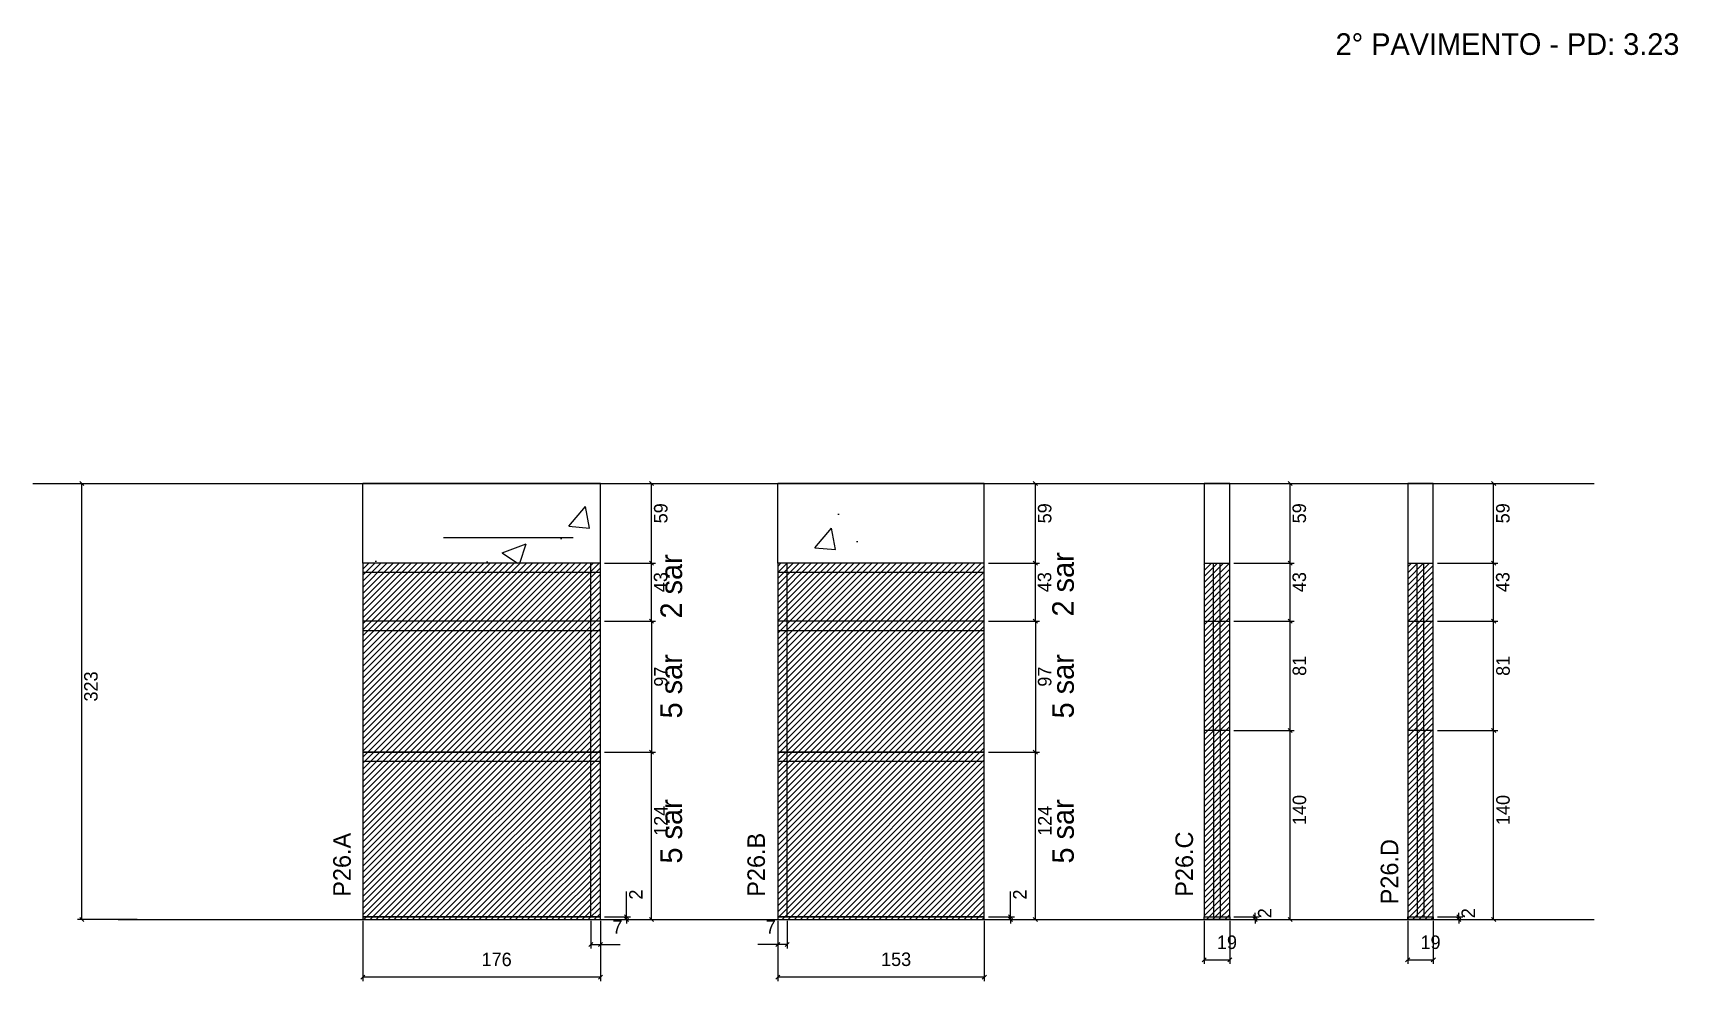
# Model space of a CAD drawing. Header units: metres. Extents: x 6856 to 8074, y 5044 to 5746.
import ezdxf

# ---------------------------------------------------------------- set-up
doc = ezdxf.new("R2010")
doc.units = ezdxf.units.M
for name, color, linetype in [('COTA', 7, 'Continuous'), ('Hachura', 7, 'Continuous'), ('NIVEL 2° PAV.', 7, 'Continuous'), ('NOMENCLATURA', 7, 'Continuous'), ('Nível', 7, 'Continuous'), ('Painéis', 7, 'Continuous'), ('SARR_2.2x7', 7, 'Continuous'), ('Texto Seção', 7, 'Continuous')]:
    doc.layers.add(name, color=color, linetype=linetype)

msp = doc.modelspace()

# ---------------------------------------------------------------- hatches: boundary and pattern name
at = {"layer": 'COTA'}
h = msp.add_hatch(dxfattribs=at)
h.set_pattern_fill('AR-CONC')
h.paths.add_polyline_path([(7276.1, 5412.4), (7100.1, 5412.4), (7100.1, 5353.4), (7276.1, 5353.4), (7276.1, 5412.4)])
h = msp.add_hatch(dxfattribs=at)
h.set_pattern_fill('AR-CONC')
h.paths.add_polyline_path([(7560.5, 5412.4), (7407.5, 5412.4), (7407.5, 5353.4), (7560.5, 5353.4), (7560.5, 5412.4)])
h = msp.add_hatch(dxfattribs=at)
h.set_pattern_fill('AR-CONC')
h.paths.add_polyline_path([(7742.3, 5412.4), (7723.3, 5412.4), (7723.3, 5353.4), (7742.3, 5353.4), (7742.3, 5412.4)])
h = msp.add_hatch(dxfattribs=at)
h.set_pattern_fill('AR-CONC')
h.paths.add_polyline_path([(7893.1, 5412.4), (7874.1, 5412.4), (7874.1, 5353.4), (7893.1, 5353.4), (7893.1, 5412.4)])
at = {"layer": 'Hachura'}
h = msp.add_hatch(dxfattribs=at)
h.set_pattern_fill('ANSI31')
h.paths.add_polyline_path([(7276.1, 5089.4), (7276.1, 5353.4), (7100.1, 5353.4), (7100.1, 5089.4), (7276.1, 5089.4)])
h = msp.add_hatch(dxfattribs=at)
h.set_pattern_fill('ANSI31')
h.paths.add_polyline_path([(7560.5, 5089.4), (7560.5, 5353.4), (7407.5, 5353.4), (7407.5, 5089.4), (7560.5, 5089.4)])
h = msp.add_hatch(dxfattribs=at)
h.set_pattern_fill('ANSI31')
h.paths.add_polyline_path([(7742.3, 5089.4), (7742.3, 5353.4), (7723.3, 5353.4), (7723.3, 5089.4), (7742.3, 5089.4)])
h = msp.add_hatch(dxfattribs=at)
h.set_pattern_fill('ANSI31')
h.paths.add_polyline_path([(7893.1, 5089.4), (7893.1, 5353.4), (7874.1, 5353.4), (7874.1, 5089.4), (7893.1, 5089.4)])

# ---------------------------------------------------------------- linework, layer by layer
at = {"layer": 'COTA', "color": 241, "lineweight": 25}
for p, q in [((7276.1, 5412.4), (7100.1, 5412.4)), ((7100.1, 5353.4), (7100.1, 5412.4)), ((7276.1, 5353.4), (7276.1, 5412.4)), ((7560.5, 5412.4), (7407.5, 5412.4)), ((7407.5, 5353.4), (7407.5, 5412.4)), ((7560.5, 5353.4), (7560.5, 5412.4))]:
    msp.add_line(p, q, dxfattribs=at)
at = {"layer": 'COTA', "color": 4, "lineweight": 25}
for p, q in [((7279.1, 5412.4), (7317, 5412.4)), ((7314, 5353.4), (7314, 5412.4)), ((7563.5, 5412.4), (7601.3, 5412.4)), ((7598.3, 5353.4), (7598.3, 5412.4)), ((7745.3, 5412.4), (7790, 5412.4)), ((7787, 5353.4), (7787, 5412.4)), ((7896.1, 5412.4), (7940.8, 5412.4)), ((7937.8, 5353.4), (7937.8, 5412.4)), ((7279.1, 5353.4), (7317, 5353.4)), ((7279.1, 5353.4), (7317, 5353.4)), ((7314, 5310.4), (7314, 5353.4)), ((7563.5, 5353.4), (7601.3, 5353.4)), ((7563.5, 5353.4), (7601.3, 5353.4)), ((7598.3, 5310.4), (7598.3, 5353.4)), ((7745.3, 5353.4), (7790, 5353.4)), ((7745.3, 5353.4), (7790, 5353.4)), ((7787, 5310.4), (7787, 5353.4)), ((7896.1, 5353.4), (7940.8, 5353.4)), ((7896.1, 5353.4), (7940.8, 5353.4)), ((7937.8, 5310.4), (7937.8, 5353.4)), ((7279.1, 5310.4), (7317, 5310.4)), ((7279.1, 5310.4), (7317, 5310.4)), ((7314, 5310.4), (7314, 5213.4)), ((7563.5, 5310.4), (7601.3, 5310.4)), ((7563.5, 5310.4), (7601.3, 5310.4)), ((7598.3, 5310.4), (7598.3, 5213.4)), ((7745.3, 5310.4), (7790, 5310.4)), ((7745.3, 5310.4), (7790, 5310.4)), ((7787, 5229.4), (7787, 5310.4)), ((7896.1, 5310.4), (7940.8, 5310.4)), ((7896.1, 5310.4), (7940.8, 5310.4)), ((7937.8, 5229.4), (7937.8, 5310.4)), ((7745.3, 5229.4), (7790, 5229.4)), ((7745.3, 5229.4), (7790, 5229.4)), ((7787, 5089.4), (7787, 5229.4)), ((7896.1, 5229.4), (7940.8, 5229.4)), ((7896.1, 5229.4), (7940.8, 5229.4)), ((7937.8, 5089.4), (7937.8, 5229.4)), ((7279.1, 5213.4), (7317, 5213.4)), ((7279.1, 5213.4), (7317, 5213.4)), ((7314, 5089.4), (7314, 5213.4)), ((7563.5, 5213.4), (7601.3, 5213.4)), ((7563.5, 5213.4), (7601.3, 5213.4)), ((7598.3, 5089.4), (7598.3, 5213.4)), ((7295.4, 5091.4), (7295.4, 5110.2)), ((7579.8, 5091.4), (7579.8, 5110.2)), ((7761.2, 5091.4), (7761.2, 5094.4)), ((7912, 5091.4), (7912, 5094.4)), ((7100.1, 5088.4), (7100.1, 5043.8)), ((7269.1, 5088.4), (7269.1, 5067.9)), ((7276.1, 5088.4), (7276.1, 5043.8)), ((7276.1, 5086.4), (7276.1, 5067.9)), ((7279.1, 5091.4), (7298.4, 5091.4)), ((7279.1, 5089.4), (7298.4, 5089.4)), ((7279.1, 5089.4), (7317, 5089.4)), ((7295.4, 5089.4), (7295.4, 5091.4)), ((7295.4, 5089.4), (7295.4, 5086.4)), ((7407.5, 5088.4), (7407.5, 5043.8)), ((7407.5, 5086.4), (7407.5, 5067.9)), ((7414.5, 5088.4), (7414.5, 5067.9)), ((7560.5, 5088.4), (7560.5, 5043.8)), ((7563.5, 5091.4), (7582.8, 5091.4)), ((7563.5, 5089.4), (7582.8, 5089.4)), ((7563.5, 5089.4), (7601.3, 5089.4)), ((7579.8, 5089.4), (7579.8, 5091.4)), ((7579.8, 5089.4), (7579.8, 5086.4)), ((7723.3, 5088.4), (7723.3, 5056.5)), ((7742.3, 5088.4), (7742.3, 5056.5)), ((7745.3, 5091.4), (7764.2, 5091.4)), ((7745.3, 5089.4), (7764.2, 5089.4)), ((7745.3, 5089.4), (7790, 5089.4)), ((7761.2, 5089.4), (7761.2, 5091.4)), ((7761.2, 5089.4), (7761.2, 5086.4)), ((7874.1, 5088.4), (7874.1, 5056.5)), ((7893.1, 5088.4), (7893.1, 5056.5)), ((7896.1, 5091.4), (7915, 5091.4)), ((7896.1, 5089.4), (7915, 5089.4)), ((7896.1, 5089.4), (7940.8, 5089.4)), ((7912, 5089.4), (7912, 5091.4)), ((7912, 5089.4), (7912, 5086.4)), ((7269.1, 5070.9), (7276.1, 5070.9)), ((7276.1, 5070.9), (7290.8, 5070.9)), ((7407.5, 5070.9), (7392.8, 5070.9)), ((7414.5, 5070.9), (7407.5, 5070.9)), ((7723.3, 5059.5), (7742.3, 5059.5)), ((7874.1, 5059.5), (7893.1, 5059.5)), ((7276.1, 5046.8), (7100.1, 5046.8)), ((7560.5, 5046.8), (7407.5, 5046.8))]:
    msp.add_line(p, q, dxfattribs=at)
at = {"layer": 'COTA', "color": 0, "lineweight": 25}
for p, q in [((7315.5, 5410.9), (7312.5, 5413.9)), ((7599.8, 5410.9), (7596.8, 5413.9)), ((7788.5, 5410.9), (7785.5, 5413.9)), ((7939.3, 5410.9), (7936.3, 5413.9)), ((7312.5, 5354.9), (7315.5, 5351.9)), ((7315.5, 5351.9), (7312.5, 5354.9)), ((7596.8, 5354.9), (7599.8, 5351.9)), ((7599.8, 5351.9), (7596.8, 5354.9)), ((7785.5, 5354.9), (7788.5, 5351.9)), ((7788.5, 5351.9), (7785.5, 5354.9)), ((7936.3, 5354.9), (7939.3, 5351.9)), ((7939.3, 5351.9), (7936.3, 5354.9)), ((7315.5, 5308.9), (7312.5, 5311.9)), ((7312.5, 5311.9), (7315.5, 5308.9)), ((7599.8, 5308.9), (7596.8, 5311.9)), ((7596.8, 5311.9), (7599.8, 5308.9)), ((7788.5, 5308.9), (7785.5, 5311.9)), ((7785.5, 5311.9), (7788.5, 5308.9)), ((7939.3, 5308.9), (7936.3, 5311.9)), ((7936.3, 5311.9), (7939.3, 5308.9)), ((7788.5, 5227.9), (7785.5, 5230.9)), ((7785.5, 5230.9), (7788.5, 5227.9)), ((7939.3, 5227.9), (7936.3, 5230.9)), ((7936.3, 5230.9), (7939.3, 5227.9)), ((7315.5, 5211.9), (7312.5, 5214.9)), ((7312.5, 5214.9), (7315.5, 5211.9)), ((7599.8, 5211.9), (7596.8, 5214.9)), ((7596.8, 5214.9), (7599.8, 5211.9)), ((7293.9, 5092.9), (7296.9, 5089.9)), ((7296.9, 5087.9), (7293.9, 5090.9)), ((7312.5, 5090.9), (7315.5, 5087.9)), ((7578.3, 5092.9), (7581.3, 5089.9)), ((7581.3, 5087.9), (7578.3, 5090.9)), ((7596.8, 5090.9), (7599.8, 5087.9)), ((7759.7, 5092.9), (7762.7, 5089.9)), ((7762.7, 5087.9), (7759.7, 5090.9)), ((7785.5, 5090.9), (7788.5, 5087.9)), ((7910.5, 5092.9), (7913.5, 5089.9)), ((7913.5, 5087.9), (7910.5, 5090.9)), ((7936.3, 5090.9), (7939.3, 5087.9)), ((7270.6, 5072.4), (7267.6, 5069.4)), ((7274.6, 5069.4), (7277.6, 5072.4)), ((7409, 5072.4), (7406, 5069.4)), ((7413, 5069.4), (7416, 5072.4)), ((7724.8, 5061), (7721.8, 5058)), ((7740.8, 5058), (7743.8, 5061)), ((7875.6, 5061), (7872.6, 5058)), ((7891.6, 5058), (7894.6, 5061)), ((7101.6, 5048.3), (7098.6, 5045.3)), ((7274.6, 5045.3), (7277.6, 5048.3)), ((7409, 5048.3), (7406, 5045.3)), ((7559, 5045.3), (7562, 5048.3))]:
    msp.add_line(p, q, dxfattribs=at)
at = {"layer": 'COTA', "color": 241, "lineweight": 25}
for points in [[(7742.3, 5353.4), (7742.3, 5412.4), (7723.3, 5412.4), (7723.3, 5353.4)], [(7893.1, 5353.4), (7893.1, 5412.4), (7874.1, 5412.4), (7874.1, 5353.4)]]:
    msp.add_lwpolyline(points, dxfattribs=at)
at = {"layer": 'NIVEL 2° PAV.', "color": 4, "lineweight": 25}
for p, q in [((6888.8, 5412.4), (6894.9, 5412.4)), ((6891.9, 5089.4), (6891.9, 5412.4)), ((6933, 5089.4), (6888.9, 5089.4))]:
    msp.add_line(p, q, dxfattribs=at)
at = {"layer": 'NIVEL 2° PAV.', "color": 0, "lineweight": 25}
for p, q in [((6893.4, 5410.9), (6890.4, 5413.9)), ((6890.4, 5090.9), (6893.4, 5087.9))]:
    msp.add_line(p, q, dxfattribs=at)
at = {"layer": 'NIVEL 2° PAV.', "color": 220, "lineweight": 25}
msp.add_line((7159.9, 5372.4), (7255.9, 5372.4), dxfattribs=at)
at = {"layer": 'Nível', "color": 4, "lineweight": 25}
for p, q in [((6855.7, 5412.4), (8012.2, 5412.4)), ((6918.8, 5089.4), (8012.2, 5089.4))]:
    msp.add_line(p, q, dxfattribs=at)
at = {"layer": 'Painéis', "color": 200, "lineweight": 25}
for p, q in [((7100.1, 5353.4), (7100.1, 5310.4)), ((7276.1, 5353.4), (7100.1, 5353.4)), ((7276.1, 5310.4), (7276.1, 5353.4)), ((7407.5, 5353.4), (7407.5, 5310.4)), ((7560.5, 5353.4), (7407.5, 5353.4)), ((7560.5, 5310.4), (7560.5, 5353.4)), ((7723.3, 5353.4), (7723.3, 5091.4)), ((7723.3, 5353.4), (7742.3, 5353.4)), ((7742.3, 5091.4), (7742.3, 5353.4)), ((7874.1, 5353.4), (7874.1, 5229.4)), ((7874.1, 5353.4), (7893.1, 5353.4)), ((7893.1, 5229.4), (7893.1, 5353.4)), ((7100.1, 5310.4), (7100.1, 5213.4)), ((7276.1, 5310.4), (7100.1, 5310.4)), ((7276.1, 5213.4), (7276.1, 5310.4)), ((7407.5, 5310.4), (7407.5, 5213.4)), ((7560.5, 5310.4), (7407.5, 5310.4)), ((7560.5, 5213.4), (7560.5, 5310.4)), ((7723.3, 5310.4), (7742.3, 5310.4)), ((7874.1, 5310.4), (7893.1, 5310.4)), ((7742.3, 5229.4), (7723.3, 5229.4)), ((7874.1, 5229.4), (7874.1, 5091.4)), ((7893.1, 5229.4), (7874.1, 5229.4)), ((7893.1, 5091.4), (7893.1, 5229.4)), ((7100.1, 5213.4), (7100.1, 5089.4)), ((7100.1, 5213.4), (7276.1, 5213.4)), ((7276.1, 5213.4), (7100.1, 5213.4)), ((7276.1, 5089.4), (7276.1, 5213.4)), ((7407.5, 5213.4), (7407.5, 5089.4)), ((7407.5, 5213.4), (7560.5, 5213.4)), ((7560.5, 5213.4), (7407.5, 5213.4)), ((7560.5, 5089.4), (7560.5, 5213.4)), ((7100.1, 5091.4), (7276.1, 5091.4)), ((7407.5, 5091.4), (7560.5, 5091.4)), ((7723.3, 5091.4), (7742.3, 5091.4)), ((7874.1, 5091.4), (7893.1, 5091.4))]:
    msp.add_line(p, q, dxfattribs=at)
for points in [[(7276.1, 5091.4), (7100.1, 5091.4), (7100.1, 5089.4), (7276.1, 5089.4)], [(7560.5, 5091.4), (7407.5, 5091.4), (7407.5, 5089.4), (7560.5, 5089.4)], [(7723.3, 5091.4), (7742.3, 5091.4), (7742.3, 5089.4), (7723.3, 5089.4)], [(7874.1, 5091.4), (7893.1, 5091.4), (7893.1, 5089.4), (7874.1, 5089.4)]]:
    msp.add_lwpolyline(points, close=True, dxfattribs=at)
at = {"layer": 'SARR_2.2x7', "color": 40, "lineweight": 25}
for p, q in [((7269.1, 5310.4), (7269.1, 5353.4)), ((7414.5, 5310.4), (7414.5, 5353.4)), ((7730.3, 5310.4), (7730.3, 5353.4)), ((7735.3, 5310.4), (7735.3, 5353.4)), ((7881.1, 5310.4), (7881.1, 5353.4)), ((7886.1, 5310.4), (7886.1, 5353.4)), ((7276.1, 5346.4), (7100.1, 5346.4)), ((7560.5, 5346.4), (7407.5, 5346.4)), ((7276.1, 5303.4), (7100.1, 5303.4)), ((7269.1, 5213.4), (7269.1, 5310.4)), ((7560.5, 5303.4), (7407.5, 5303.4)), ((7414.5, 5213.4), (7414.5, 5310.4)), ((7730.3, 5229.4), (7730.3, 5310.4)), ((7735.3, 5229.4), (7735.3, 5310.4)), ((7881.1, 5229.4), (7881.1, 5310.4)), ((7886.1, 5229.4), (7886.1, 5310.4)), ((7730.3, 5229.4), (7730.3, 5091.4)), ((7735.3, 5229.4), (7735.3, 5091.4)), ((7881.1, 5229.4), (7881.1, 5091.4)), ((7886.1, 5229.4), (7886.1, 5091.4)), ((7276.1, 5206.4), (7100.1, 5206.4)), ((7269.1, 5091.4), (7269.1, 5213.4)), ((7560.5, 5206.4), (7407.5, 5206.4)), ((7414.5, 5091.4), (7414.5, 5213.4))]:
    msp.add_line(p, q, dxfattribs=at)

# ---------------------------------------------------------------- texts
at = {"layer": 'COTA', "color": 240, "lineweight": 25}
for s, p in [('59', (7325.8, 5382.9)), ('59', (7610.2, 5382.9)), ('59', (7798.8, 5382.9)), ('59', (7949.6, 5382.9)), ('43', (7325.7, 5331.9)), ('43', (7610.1, 5331.9)), ('43', (7798.8, 5331.9)), ('43', (7949.5, 5331.9)), ('81', (7798.9, 5269.9)), ('81', (7949.7, 5269.9)), ('97', (7325.9, 5261.9)), ('97', (7610.2, 5261.9)), ('140', (7798.9, 5159.4)), ('140', (7949.7, 5159.4)), ('124', (7325.9, 5151.4)), ('124', (7610.3, 5151.4)), ('2', (7307.4, 5104.2)), ('2', (7591.8, 5104.2)), ('2', (7773.2, 5090.4)), ('2', (7924, 5090.4))]:
    msp.add_text(s, height=10, rotation=90, dxfattribs=at).set_placement(p)
for s, p in [('7', (7285, 5079)), ('7', (7398.6, 5079)), ('19', (7732.8, 5067.6)), ('19', (7883.6, 5067.6)), ('176', (7188.1, 5054.9)), ('153', (7484, 5055))]:
    msp.add_text(s, height=10, dxfattribs=at).set_placement(p)
at = {"layer": 'NIVEL 2° PAV.', "color": 240, "lineweight": 25}
msp.add_text('323', height=10, rotation=90, dxfattribs=at).set_placement((6903.7, 5250.9))
at = {"layer": 'NOMENCLATURA', "color": 2, "lineweight": 25}
msp.add_text('2° PAVIMENTO - PD: 3.23', height=16, dxfattribs=at).set_placement((7820.7, 5729.9))
at = {"layer": 'NOMENCLATURA', "color": 7, "lineweight": 25}
for s, p in [('2 sar', (7336.6, 5312.4)), ('2 sar', (7626.8, 5313.9)), ('5 sar', (7336.6, 5238.4)), ('5 sar', (7626.8, 5238.4)), ('5 sar', (7336.6, 5130.9)), ('5 sar', (7626.8, 5130.9))]:
    msp.add_text(s, height=16, rotation=90, dxfattribs=at).set_placement(p)
at = {"layer": 'Texto Seção', "color": 7, "lineweight": 15}
for s, p in [('P26.A', (7091.2, 5106.3)), ('P26.B', (7398, 5106.3)), ('P26.C', (7715.1, 5106.3)), ('P26.D', (7867.1, 5100.7))]:
    msp.add_text(s, height=13, rotation=90, dxfattribs=at).set_placement(p)

doc.saveas('drawing.dxf')
